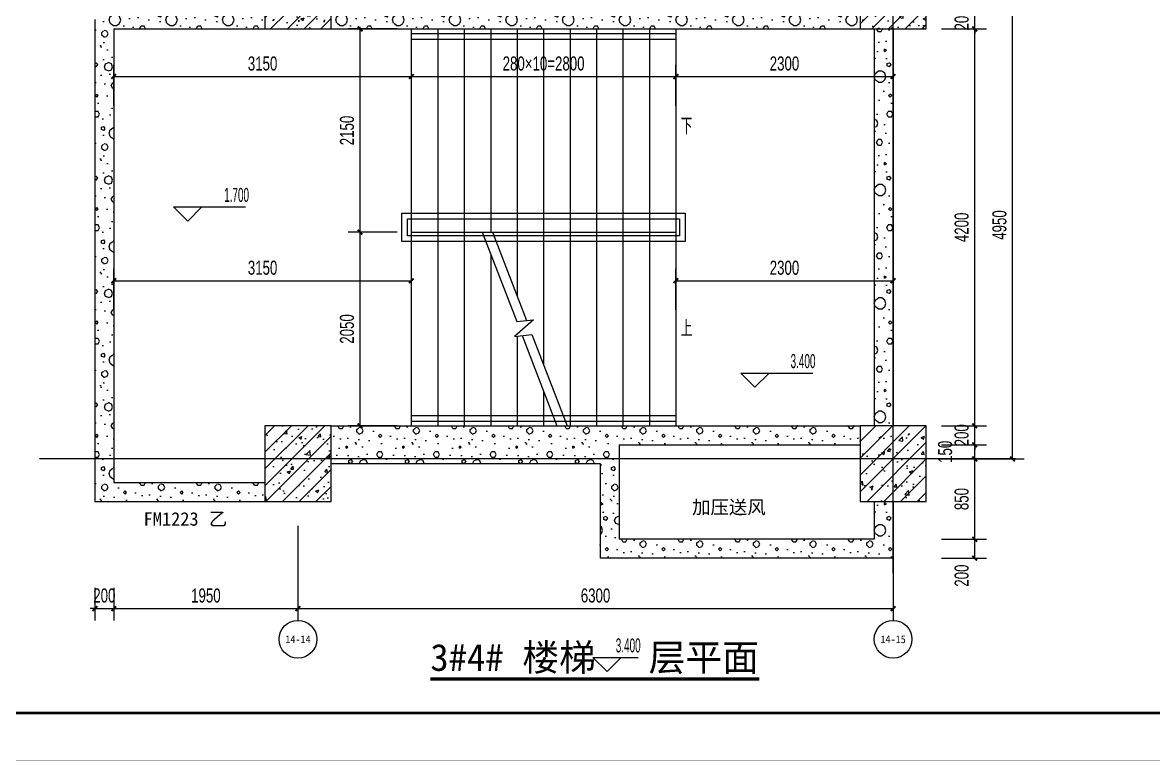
# Model space of a CAD drawing. Extents: x -26219 to 315419, y -160410 to -120810.
# Drawn here: x 66663 to 78633, y -156064 to -148258 of the extents above; entities that cross this region are included whole.
import ezdxf
from ezdxf.enums import TextEntityAlignment as Align
from ezdxf.xclip import XClip

# ---------------------------------------------------------------- set-up
doc = ezdxf.new("R2010")
doc.units = 0
doc.header["$LTSCALE"] = 1000
doc.header["$MEASUREMENT"] = 0
doc.header["$XCLIPFRAME"] = 0
doc.linetypes.add('104-14# 核心筒$2$DOTE', pattern=[2.42, 2, -0.2, 0.02, -0.2])
for name, color, linetype in [('01-标注_尺寸', 124, 'Continuous'), ('01-标注_标高', 200, 'Continuous'), ('01-标注_符号', 200, 'Continuous'), ('01-标注_轴线坐标', 132, 'Continuous'), ('02-TEXT_标注', 130, 'Continuous'), ('02-TEXT_轴号', 7, 'Continuous'), ('05-填充_天正', 26, 'Continuous'), ('104-13#14# B1核心筒$0$05-填充_天正', 26, 'Continuous'), ('104-13#14# B1核心筒$0$A-E_楼梯', 171, 'Continuous'), ('104-13#14# B1核心筒$0$A_STR-砼墙', 51, 'Continuous'), ('104-14# 核心筒$2$A_AXIS-轴线', 36, '104-14# 核心筒$2$DOTE'), ('A-E_栏杆', 232, 'Continuous'), ('A-E_电梯', 171, 'Continuous'), ('A_AXIS-轴线', 36, 'Continuous'), ('A_STR-砌块墙', 121, 'Continuous'), ('A_STR-砼柱', 51, 'Continuous'), ('DIM_SYMB', 3, 'Continuous'), ('DOOR_FIRE_TEXT', 7, 'Continuous'), ('建-标注-文本', 254, 'Continuous')]:
    doc.layers.add(name, color=color, linetype=linetype)
doc.layers.add('B1幕墙$0$04-不打印_辅助线', color=165, linetype='Continuous', plot=False)
doc.styles.add('_TCH_AXIS', font='STXIHEI_0.TTF', dxfattribs={"width": 0.75, "height": 750})
doc.styles.add('_TCH_DIM', font='ros.shx', dxfattribs={"width": 0.75, "bigfont": 'jd.shx'})
doc.styles.add('_TCH_DIM_T3', font='ros.shx', dxfattribs={"width": 0.705882, "bigfont": 'jd.shx'})
doc.styles.add('_TCH_WINDOW', font='STXIHEI_0.TTF')
doc.styles.get("Standard").update_dxf_attribs({"font": 'STXIHEI_0.TTF'})
doc.dimstyles.new('_TCH_ARCH&&50', dxfattribs={"dimtxt": 148.75, "dimasz": 50, "dimexe": 125, "dimexo": 150, "dimgap": 63.125, "dimtad": 1, "dimdec": 0, "dimzin": 0, "dimdsep": 46, "dimtxsty": '_TCH_DIM_T3', "dimblk": 'ARCHTICK', "dimcen": 0.09, "dimclrt": 7, "dimazin": 2, "dimtfac": 1, "dimtdec": 0, "dimtix": 1, "dimtmove": 2, "dimatfit": 3, "dimfxl": 0, "dimtolj": 1, "dimtzin": 0, "dimarcsym": 0})
pattern_1 = [(45, (0, 0), (-88.38835, 88.38835), []), (50, (0, 0), (358.6301, -31.37607), [37.5, -412.5]), (355, (0, 0), (-69.3757, 376.0961), [30, -330]), (100.4514, (29.9, -2.6), (289.2547, 344.7198), [31.8701, -350.57106]), (46.1842, (0, 100), (533.6205, -82.7595), [56.25, -618.75]), (96.6356, (44.47, 93.1), (467.3314, 487.059), [47.8051, -525.8565]), (351.1842, (0, 100), (467.331, 487.0593), [45, -495]), (21, (50, 75), (298.45353, -201.30945), [37.5, -412.5]), (326, (50, 75), (121.6577, 362.575), [30, -330]), (71.4514, (74.87, 58.22), (420.1113, 161.26525), [31.8701, -350.57106]), (37.5, (0, 0), (6.07993, 166.44693), [0, -326, 0, -335, 0, -331.25]), (7.5, (0, 0), (131.53477, 197.20586), [0, -191, 0, -318.5, 0, -126.25]), (327.5, (-111.5, 0), (266.91122, -11.27744), [0, -125, 0, -390, 0, -517.5]), (317.5, (-161.5, 0), (291.5931, 50.0525), [0, -162.5, 0, -259, 0, -367.5])]
pattern_2 = [(0, (177, -183), (300, 600), [0, -600]), (0, (-174, -264), (300, 600), [0, -600]), (0, (21, -270), (300, 600), [0, -600]), (0, (234, -93), (300, 600), [0, -600]), (0, (-15, -300), (300, 600), [0, -600]), (0, (294, 285), (300, 600), [0, -600]), (0, (111, 237), (300, 600), [0, -600]), (0, (207, 162), (300, 600), [0, -600]), (0, (-282, 150), (300, 600), [0, -600]), (0, (12, 123), (300, 600), [0, -600]), (0, (-102, -30), (300, 600), [0, -600]), (0, (-96, -255), (300, 600), [0, -600]), (0, (129, -279), (300, 600), [0, -600]), (0, (294, -15), (300, 600), [0, -600]), (0, (-267, -108), (300, 600), [0, -600]), (0, (-216, -6), (300, 600), [0, -600]), (0, (18, -48), (300, 600), [0, -600]), (0, (-66, -135), (300, 600), [0, -600]), (0, (-114, 63), (300, 600), [0, -600]), (0, (-39, 288), (300, 600), [0, -600]), (0, (-243, -234), (300, 600), [0, -600]), (0, (87, 165), (300, 600), [0, -600]), (0, (-192, 174), (300, 600), [0, -600]), (0, (-240, 252), (300, 600), [0, -600]), (130.601294, (257.143, 97.143), (-1499.9999834, 1800.000008), [26.3416, -11037.111]), (18.43495, (214.29, 108.57), (1499.999994, 599.999996), [27.1052, -3767.628]), (90, (214.3, 82.86), (300, 600), [25.7143, -1174.2857]), (161.56505, (240, 74.29), (-1500.00001, 599.999955), [27.1052, -3767.628]), (53.1301, (240, 74.29), (300, 600), [28.5714, -2971.4285]), (135, (262.86, -231.43), (-300.00004, 599.99996), [24.2437, -1672.8126]), (45, (228.57, -231.43), (300, 600), [24.2437, -1672.8126]), (135, (245.71, -248.57), (-300.00004, 599.99996), [24.2437, -1672.8126]), (45, (245.71, -248.57), (300, 600), [24.2437, -1672.8126]), (116.56505, (-25.7, 171.43), (-5e-05, 1200), [31.9438, -638.8765]), (180, (-40, 200), (-300, 600), [34.2857, -565.7142]), (63.43495, (-88.57, 171.43), (3e-06, 1200), [31.9438, -638.8765]), (116.56505, (-74.3, 142.86), (-5e-05, 1200), [31.9438, -638.8765]), (0, (-74.3, 142.86), (300, 600), [34.2857, -565.7142]), (63.43495, (-40, 142.86), (3e-06, 1200), [31.9438, -638.8765]), (107.102728, (200, -31.429), (-899.9999656, 3000.0000048), [38.8613, -16282.9025]), (143.972626, (188.57, 5.714), (-5699.999928, 4199.999995), [38.8613, -8122.02]), (180, (157.14, 28.6), (-300, 600), [37.1429, -562.857]), (36.027373, (88.57, 5.714), (5699.999958, 4199.999955), [38.8613, -8122.02]), (71.56505, (77.14, -28.57), (900.000005, 2999.999995), [36.1403, -3758.5928]), (107.102728, (88.571, -65.714), (-899.9999656, 3000.0000048), [38.8613, -16282.9025]), (143.972626, (120, -88.57), (-5699.999928, 4199.999995), [38.8613, -8122.02]), (0, (120, -88.6), (300, 600), [37.1429, -562.857]), (36.027373, (157.143, -88.57), (5699.999958, 4199.999955), [38.8613, -8122.02]), (71.56505, (188.57, -65.71), (900.000005, 2999.999995), [36.1403, -3758.5928]), (150.25512, (205.714, 248.57), (-900.000002, 599.999993), [23.035, -4814.3196]), (90, (185.7, 237.14), (300, 600), [22.8571, -1177.1427]), (29.74488, (185.714, 237.14), (900, 599.999997), [23.035, -4814.3196]), (116.56505, (65.7, -177.14), (-5e-05, 1200), [31.9438, -638.8765]), (168.690067, (51.43, -148.57), (-2700.000002, 599.999985), [29.1373, -6089.6855]), (41.185925, (0, -162.857), (7499.9999546, 6599.9999423), [30.3718, -12725.802]), (90, (0, -191.43), (300, 600), [28.5714, -1171.4285]), (138.814074, (22.857, -211.429), (-7499.9998667, 6600.000042), [30.3718, -12725.802]), (16.699244, (22.857, -211.429), (9899.9999255, 2999.9999686), [29.8295, -12498.5375]), (60.945396, (51.43, -202.857), (299.999999, 599.9999947), [29.416, -12325.3395]), (109.983106, (-185.714, 74.286), (-1500.0000056, 4199.999989), [33.442, -14012.1975]), (155.556045, (-197.143, 105.714), (-3900.000015, 1799.9999626), [34.523, -14465.1315]), (24.443955, (-260, 105.714), (3900.000002, 1799.9999913), [34.523, -14465.1315]), (70.016893, (-271.429, 74.286), (1500.0000045, 4199.9999896), [33.442, -14012.1975]), (109.983106, (-260, 42.857), (-1500.0000056, 4199.999989), [33.442, -14012.1975]), (160.016893, (-228.57, 31.43), (-1500.000001, 599.999973), [33.442, -6989.3775]), (19.983107, (-228.57, 31.43), (1499.999992, 599.999999), [33.442, -6989.3775]), (70.016893, (-197.143, 42.857), (1500.0000045, 4199.9999896), [33.442, -14012.1975]), (122.005383, (37.14, 20), (-300.00004, 599.99997), [26.9542, -5633.434]), (18.43495, (-2.86, 34.29), (1499.999994, 599.999996), [27.1052, -3767.628]), (90, (-2.86, 8.57), (300, 600), [25.7143, -1174.2857]), (161.56505, (22.86, 0), (-1500.00001, 599.999955), [27.1052, -3767.628]), (54.462322, (22.857, 0), (2099.999997, 2999.9999955), [24.578, -10298.2115]), (116.56505, (-137.14, -125.7), (-5e-05, 1200), [31.9438, -638.8765]), (180, (-151.4, -97.14), (-300, 600), [31.4286, -568.5714]), (59.036243, (-200, -125.714), (300.000001, 599.999997), [33.3197, -6963.822]), (120.963756, (-182.857, -154.286), (-300.000041, 599.999972), [33.3197, -6963.822]), (0, (-182.86, -154.3), (300, 600), [31.4286, -568.5714]), (63.43495, (-151.43, -154.3), (3e-06, 1200), [31.9438, -638.8765])]

# ---------------------------------------------------------------- blocks, each defined once
blk = doc.blocks.new('104-14# 核心筒')
at = {"layer": '104-14# 核心筒$2$A_AXIS-轴线'}
for p, q in [((-9370.1, 185900), (120259.9, 185900)), ((-9370.1, 96800), (120259.9, 96800))]:
    blk.add_line(p, q, dxfattribs=at)
blk = doc.blocks.new('B1幕墙')
at = {"layer": 'B1幕墙$0$04-不打印_辅助线'}
blk.add_lwpolyline([(-19723, 110825), (-17951, 111952), (-14731, 106890), (-10015, 109890), (-6726, 109890), (-6726, 107690), (-6591, 107690), (-6591, 96729), (-3286, 91533), (-3400, 91461), (-610, 87073), (-44110, 59404), (-49480, 60532), (-116340, 165647), (-95570, 173812), (-95424, 173440), (-115742, 165453), (-49233, 60889), (-44187, 59829), (-1077, 87250), (-3868, 91637), (-3501, 91871)], dxfattribs=at)
blk = doc.blocks.new('104-13#14# B1核心筒')
at = {"layer": '104-13#14# B1核心筒$0$05-填充_天正', "linetype": 'Continuous'}
h = blk.add_hatch(dxfattribs=at)
h.set_pattern_fill('钢筋混凝土', color=256, scale=150, style=0)
h.set_pattern_definition([(45, (0, 0), (-265.16504, 265.16504), []), (50, (0, 0), (1075.8903, -94.1282), [112.5, -1237.5]), (355, (0, 0), (-208.127, 1128.288), [90, -990]), (100.4514, (89.7, -7.8), (867.764, 1034.1593), [95.6103, -1051.713]), (46.1842, (0, 300), (1600.8616, -248.2785), [168.75, -1856.25]), (96.6356, (133.4, 279.3), (1401.994, 1461.177), [143.415, -1577.57]), (351.1842, (0, 300), (1401.993, 1461.178), [135, -1485]), (21, (150, 225), (895.3606, -603.9283), [112.5, -1237.5]), (326, (150, 225), (364.973, 1087.725), [90, -990]), (71.4514, (224.6, 174.7), (1260.334, 483.7957), [95.6103, -1051.713]), (37.5, (0, 0), (18.2398, 499.3408), [0, -978, 0, -1005, 0, -993.75]), (7.5, (0, 0), (394.6043, 591.6176), [0, -573, 0, -955.5, 0, -378.75]), (327.5, (-334.5, 0), (800.73365, -33.8323), [0, -375, 0, -1170, 0, -1552.5]), (317.5, (-484.5, 0), (874.7793, 150.1575), [0, -487.5, 0, -777, 0, -1102.5])])
h.paths.add_polyline_path([(215000, 2888.4), (215400, 2725.5), (215400, 12400), (215000, 12400)])
at = {"layer": '104-13#14# B1核心筒$0$A_STR-砼墙', "linetype": 'Continuous'}
for p, q in [((215000, 2888.4), (215000, 12400)), ((215400, 2725.5), (215400, 12400))]:
    blk.add_line(p, q, dxfattribs=at)
at = {"layer": '104-13#14# B1核心筒$0$A-E_楼梯', "rotation": 57.54087654752239}
blk.add_blockref('B1幕墙', (289197.1, 8062.4), dxfattribs=at)
blk = doc.blocks.new('图框-A1+3-4')
for points, const_width in [([(0, 0), (1471, 0), (1471, 594), (0, 594)], 0.05), ([(1396, 584), (25, 584), (25, 10), (1396, 10)], 0.5)]:
    blk.add_lwpolyline(points, close=True, dxfattribs=dict(const_width=const_width))
blk = doc.blocks.new('_ArchTick')
at = {"color": 0, "linetype": 'ByBlock', "const_width": 0.4}
blk.add_lwpolyline([(-0.5, -0.5), (0.5, 0.5)], dxfattribs=at)
blk = doc.blocks.new('*D546')
at = {"layer": '01-标注_尺寸', "color": 0, "lineweight": -2, "transparency": 16777216}
for p, q in [((67428, -154237), (67428, -154583)), ((67628, -154237), (67628, -154583)), ((67428, -154458), (67378, -154458)), ((67428, -154458), (67628, -154458)), ((67628, -154458), (67678, -154458))]:
    blk.add_line(p, q, dxfattribs=at)
at = {"layer": 'Defpoints', "color": 0, "transparency": 16777216}
for p in [(67428, -154087), (67628, -154087), (67628, -154458)]:
    blk.add_point(p, dxfattribs=at)
at = {"layer": '01-标注_尺寸', "color": 0, "lineweight": -2, "transparency": 16777216, "xscale": 50, "yscale": 50, "zscale": 50}
blk.add_blockref('_ArchTick', (67428, -154458), dxfattribs=at)
at = {"layer": '01-标注_尺寸', "color": 0, "lineweight": -2, "transparency": 16777216, "xscale": 50, "yscale": 50, "zscale": 50, "rotation": 180}
blk.add_blockref('_ArchTick', (67628, -154458), dxfattribs=at)
at = {"layer": '01-标注_尺寸', "color": 7, "transparency": 16777216, "insert": (67528, -154320), "char_height": 148.8, "attachment_point": 5, "style": '_TCH_DIM_T3'}
blk.add_mtext('\\A1;200', dxfattribs=at)
blk = doc.blocks.new('*D547')
at = {"layer": '01-标注_尺寸', "color": 0, "lineweight": -2, "transparency": 16777216}
for p, q in [((67628, -154237), (67628, -154583)), ((69578, -154237), (69578, -154583)), ((67628, -154458), (69578, -154458))]:
    blk.add_line(p, q, dxfattribs=at)
at = {"layer": 'Defpoints', "color": 0, "transparency": 16777216}
for p in [(67628, -154087), (69578, -154087), (69578, -154458)]:
    blk.add_point(p, dxfattribs=at)
at = {"layer": '01-标注_尺寸', "color": 0, "lineweight": -2, "transparency": 16777216, "xscale": 50, "yscale": 50, "zscale": 50, "rotation": 180}
blk.add_blockref('_ArchTick', (67628, -154458), dxfattribs=at)
at = {"layer": '01-标注_尺寸', "color": 0, "lineweight": -2, "transparency": 16777216, "xscale": 50, "yscale": 50, "zscale": 50}
blk.add_blockref('_ArchTick', (69578, -154458), dxfattribs=at)
at = {"layer": '01-标注_尺寸', "color": 7, "transparency": 16777216, "insert": (68603, -154320), "char_height": 148.8, "attachment_point": 5, "style": '_TCH_DIM_T3'}
blk.add_mtext('\\A1;1950', dxfattribs=at)
blk = doc.blocks.new('*D548')
at = {"layer": '01-标注_尺寸', "color": 0, "lineweight": -2, "transparency": 16777216}
for p, q in [((69578, -154237), (69578, -154583)), ((75878, -154237), (75878, -154583)), ((69578, -154458), (75878, -154458))]:
    blk.add_line(p, q, dxfattribs=at)
at = {"layer": 'Defpoints', "color": 0, "transparency": 16777216}
for p in [(69578, -154087), (75878, -154087), (75878, -154458)]:
    blk.add_point(p, dxfattribs=at)
at = {"layer": '01-标注_尺寸', "color": 0, "lineweight": -2, "transparency": 16777216, "xscale": 50, "yscale": 50, "zscale": 50, "rotation": 180}
blk.add_blockref('_ArchTick', (69578, -154458), dxfattribs=at)
at = {"layer": '01-标注_尺寸', "color": 0, "lineweight": -2, "transparency": 16777216, "xscale": 50, "yscale": 50, "zscale": 50}
blk.add_blockref('_ArchTick', (75878, -154458), dxfattribs=at)
at = {"layer": '01-标注_尺寸', "color": 7, "transparency": 16777216, "insert": (72728, -154320), "char_height": 148.8, "attachment_point": 5, "style": '_TCH_DIM_T3'}
blk.add_mtext('\\A1;6300', dxfattribs=at)
blk = doc.blocks.new('*D553')
at = {"layer": '01-标注_尺寸', "color": 0, "lineweight": -2, "transparency": 16777216}
for p, q in [((76792, -147924), (77267, -147924)), ((77142, -152874), (77142, -147924)), ((76792, -152874), (77267, -152874))]:
    blk.add_line(p, q, dxfattribs=at)
at = {"layer": 'Defpoints', "color": 0, "transparency": 16777216}
for p in [(76642, -147924), (77142, -147924), (76642, -152874)]:
    blk.add_point(p, dxfattribs=at)
at = {"layer": '01-标注_尺寸', "color": 0, "lineweight": -2, "transparency": 16777216, "xscale": 50, "yscale": 50, "zscale": 50}
for p, rotation in [((77142, -147924), 90), ((77142, -152874), 270)]:
    blk.add_blockref('_ArchTick', p, dxfattribs=dict(at, rotation=rotation))
at = {"layer": '01-标注_尺寸', "color": 7, "transparency": 16777216, "insert": (77004, -150399), "char_height": 148.8, "attachment_point": 5, "rotation": 90, "style": '_TCH_DIM_T3'}
blk.add_mtext('\\A1;4950', dxfattribs=at)
blk = doc.blocks.new('*D1259')
at = {"layer": '01-标注_尺寸', "color": 0, "lineweight": -2, "transparency": 16777216}
for p, q in [((73578, -151298), (73578, -150864)), ((75878, -151298), (75878, -150864)), ((73578, -150989), (75878, -150989))]:
    blk.add_line(p, q, dxfattribs=at)
at = {"layer": 'Defpoints', "color": 0, "transparency": 16777216}
for p in [(75878, -150989), (73578, -151448), (75878, -151448)]:
    blk.add_point(p, dxfattribs=at)
at = {"layer": '01-标注_尺寸', "color": 0, "lineweight": -2, "transparency": 16777216, "xscale": 50, "yscale": 50, "zscale": 50, "rotation": 180}
blk.add_blockref('_ArchTick', (73578, -150989), dxfattribs=at)
at = {"layer": '01-标注_尺寸', "color": 0, "lineweight": -2, "transparency": 16777216, "xscale": 50, "yscale": 50, "zscale": 50}
blk.add_blockref('_ArchTick', (75878, -150989), dxfattribs=at)
at = {"layer": '01-标注_尺寸', "color": 7, "transparency": 16777216, "insert": (74728, -150852), "char_height": 148.8, "attachment_point": 5, "style": '_TCH_DIM_T3'}
blk.add_mtext('\\A1;2300', dxfattribs=at)
blk = doc.blocks.new('*D1260')
at = {"layer": '01-标注_尺寸', "color": 0, "lineweight": -2, "transparency": 16777216}
for p, q in [((73578, -149137), (73578, -148703)), ((75878, -149137), (75878, -148703)), ((73578, -148828), (75878, -148828))]:
    blk.add_line(p, q, dxfattribs=at)
at = {"layer": 'Defpoints', "color": 0, "transparency": 16777216}
for p in [(75878, -148828), (73578, -149287), (75878, -149287)]:
    blk.add_point(p, dxfattribs=at)
at = {"layer": '01-标注_尺寸', "color": 0, "lineweight": -2, "transparency": 16777216, "xscale": 50, "yscale": 50, "zscale": 50, "rotation": 180}
blk.add_blockref('_ArchTick', (73578, -148828), dxfattribs=at)
at = {"layer": '01-标注_尺寸', "color": 0, "lineweight": -2, "transparency": 16777216, "xscale": 50, "yscale": 50, "zscale": 50}
blk.add_blockref('_ArchTick', (75878, -148828), dxfattribs=at)
at = {"layer": '01-标注_尺寸', "color": 7, "transparency": 16777216, "insert": (74728, -148691), "char_height": 148.8, "attachment_point": 5, "style": '_TCH_DIM_T3'}
blk.add_mtext('\\A1;2300', dxfattribs=at)
blk = doc.blocks.new('*D1261')
at = {"layer": '01-标注_尺寸', "color": 0, "lineweight": -2, "transparency": 16777216}
for p, q in [((70778, -149137), (70778, -148703)), ((73578, -149137), (73578, -148703)), ((70778, -148828), (73578, -148828))]:
    blk.add_line(p, q, dxfattribs=at)
at = {"layer": 'Defpoints', "color": 0, "transparency": 16777216}
for p in [(73578, -148828), (70778, -149287), (73578, -149287)]:
    blk.add_point(p, dxfattribs=at)
at = {"layer": '01-标注_尺寸', "color": 0, "lineweight": -2, "transparency": 16777216, "xscale": 50, "yscale": 50, "zscale": 50, "rotation": 180}
blk.add_blockref('_ArchTick', (70778, -148828), dxfattribs=at)
at = {"layer": '01-标注_尺寸', "color": 0, "lineweight": -2, "transparency": 16777216, "xscale": 50, "yscale": 50, "zscale": 50}
blk.add_blockref('_ArchTick', (73578, -148828), dxfattribs=at)
at = {"layer": '01-标注_尺寸', "color": 7, "transparency": 16777216, "insert": (72178, -148691), "char_height": 148.75, "attachment_point": 5, "style": '_TCH_DIM_T3'}
blk.add_mtext('\\A1;280×10=2800', dxfattribs=at)
blk = doc.blocks.new('*D1262')
at = {"layer": '01-标注_尺寸', "color": 0, "lineweight": -2, "transparency": 16777216}
for p, q in [((67628, -149137), (67628, -148703)), ((70778, -149137), (70778, -148703)), ((67628, -148828), (70778, -148828))]:
    blk.add_line(p, q, dxfattribs=at)
at = {"layer": 'Defpoints', "color": 0, "transparency": 16777216}
for p in [(70778, -148828), (67628, -149287), (70778, -149287)]:
    blk.add_point(p, dxfattribs=at)
at = {"layer": '01-标注_尺寸', "color": 0, "lineweight": -2, "transparency": 16777216, "xscale": 50, "yscale": 50, "zscale": 50, "rotation": 180}
blk.add_blockref('_ArchTick', (67628, -148828), dxfattribs=at)
at = {"layer": '01-标注_尺寸', "color": 0, "lineweight": -2, "transparency": 16777216, "xscale": 50, "yscale": 50, "zscale": 50}
blk.add_blockref('_ArchTick', (70778, -148828), dxfattribs=at)
at = {"layer": '01-标注_尺寸', "color": 7, "transparency": 16777216, "insert": (69203, -148691), "char_height": 148.8, "attachment_point": 5, "style": '_TCH_DIM_T3'}
blk.add_mtext('\\A1;3150', dxfattribs=at)
blk = doc.blocks.new('*D1263')
at = {"layer": '01-标注_尺寸', "color": 0, "lineweight": -2, "transparency": 16777216}
for p, q in [((67628, -151298), (67628, -150864)), ((70778, -151298), (70778, -150864)), ((67628, -150989), (70778, -150989))]:
    blk.add_line(p, q, dxfattribs=at)
at = {"layer": 'Defpoints', "color": 0, "transparency": 16777216}
for p in [(70778, -150989), (67628, -151448), (70778, -151448)]:
    blk.add_point(p, dxfattribs=at)
at = {"layer": '01-标注_尺寸', "color": 0, "lineweight": -2, "transparency": 16777216, "xscale": 50, "yscale": 50, "zscale": 50, "rotation": 180}
blk.add_blockref('_ArchTick', (67628, -150989), dxfattribs=at)
at = {"layer": '01-标注_尺寸', "color": 0, "lineweight": -2, "transparency": 16777216, "xscale": 50, "yscale": 50, "zscale": 50}
blk.add_blockref('_ArchTick', (70778, -150989), dxfattribs=at)
at = {"layer": '01-标注_尺寸', "color": 7, "transparency": 16777216, "insert": (69203, -150852), "char_height": 148.8, "attachment_point": 5, "style": '_TCH_DIM_T3'}
blk.add_mtext('\\A1;3150', dxfattribs=at)
blk = doc.blocks.new('*D1264')
at = {"layer": '01-标注_尺寸', "color": 0, "lineweight": -2, "transparency": 16777216}
for p, q in [((70628, -150474), (70110, -150474)), ((70235, -152524), (70235, -150474)), ((70628, -152524), (70110, -152524))]:
    blk.add_line(p, q, dxfattribs=at)
at = {"layer": 'Defpoints', "color": 0, "transparency": 16777216}
for p in [(70235, -150474), (70778, -150474), (70778, -152524)]:
    blk.add_point(p, dxfattribs=at)
at = {"layer": '01-标注_尺寸', "color": 0, "lineweight": -2, "transparency": 16777216, "xscale": 50, "yscale": 50, "zscale": 50}
for p, rotation in [((70235, -150474), 90), ((70235, -152524), 270)]:
    blk.add_blockref('_ArchTick', p, dxfattribs=dict(at, rotation=rotation))
at = {"layer": '01-标注_尺寸', "color": 7, "transparency": 16777216, "insert": (70097, -151499), "char_height": 148.8, "attachment_point": 5, "rotation": 90, "style": '_TCH_DIM_T3'}
blk.add_mtext('\\A1;2050', dxfattribs=at)
blk = doc.blocks.new('*D1265')
at = {"layer": '01-标注_尺寸', "color": 0, "lineweight": -2, "transparency": 16777216}
for p, q in [((70628, -148324), (70110, -148324)), ((70235, -150474), (70235, -148324)), ((70628, -150474), (70110, -150474))]:
    blk.add_line(p, q, dxfattribs=at)
at = {"layer": 'Defpoints', "color": 0, "transparency": 16777216}
for p in [(70235, -148324), (70778, -148324), (70778, -150474)]:
    blk.add_point(p, dxfattribs=at)
at = {"layer": '01-标注_尺寸', "color": 0, "lineweight": -2, "transparency": 16777216, "xscale": 50, "yscale": 50, "zscale": 50}
for p, rotation in [((70235, -148324), 90), ((70235, -150474), 270)]:
    blk.add_blockref('_ArchTick', p, dxfattribs=dict(at, rotation=rotation))
at = {"layer": '01-标注_尺寸', "color": 7, "transparency": 16777216, "insert": (70097, -149399), "char_height": 148.8, "attachment_point": 5, "rotation": 90, "style": '_TCH_DIM_T3'}
blk.add_mtext('\\A1;2150', dxfattribs=at)
blk = doc.blocks.new('*D1273')
at = {"layer": '01-标注_尺寸', "color": 0, "lineweight": -2, "transparency": 16777216}
for p, q in [((76392, -153724), (76867, -153724)), ((76742, -153924), (76742, -153724)), ((76392, -153924), (76867, -153924))]:
    blk.add_line(p, q, dxfattribs=at)
at = {"layer": 'Defpoints', "color": 0, "transparency": 16777216}
for p in [(76242, -153724), (76742, -153724), (76242, -153924)]:
    blk.add_point(p, dxfattribs=at)
at = {"layer": '01-标注_尺寸', "color": 0, "lineweight": -2, "transparency": 16777216, "xscale": 50, "yscale": 50, "zscale": 50}
for p, rotation in [((76742, -153724), 90), ((76742, -153924), 270)]:
    blk.add_blockref('_ArchTick', p, dxfattribs=dict(at, rotation=rotation))
at = {"layer": '01-标注_尺寸', "color": 7, "transparency": 16777216, "insert": (76604, -154109), "char_height": 148.8, "attachment_point": 5, "rotation": 90, "style": '_TCH_DIM_T3'}
blk.add_mtext('\\A1;200', dxfattribs=at)
blk = doc.blocks.new('*D1274')
at = {"layer": '01-标注_尺寸', "color": 0, "lineweight": -2, "transparency": 16777216}
for p, q in [((76392, -152874), (76867, -152874)), ((76742, -153724), (76742, -152874)), ((76392, -153724), (76867, -153724))]:
    blk.add_line(p, q, dxfattribs=at)
at = {"layer": 'Defpoints', "color": 0, "transparency": 16777216}
for p in [(76242, -152874), (76742, -152874), (76242, -153724)]:
    blk.add_point(p, dxfattribs=at)
at = {"layer": '01-标注_尺寸', "color": 0, "lineweight": -2, "transparency": 16777216, "xscale": 50, "yscale": 50, "zscale": 50}
for p, rotation in [((76742, -152874), 90), ((76742, -153724), 270)]:
    blk.add_blockref('_ArchTick', p, dxfattribs=dict(at, rotation=rotation))
at = {"layer": '01-标注_尺寸', "color": 7, "transparency": 16777216, "insert": (76604, -153299), "char_height": 148.8, "attachment_point": 5, "rotation": 90, "style": '_TCH_DIM_T3'}
blk.add_mtext('\\A1;850', dxfattribs=at)
blk = doc.blocks.new('*D1275')
at = {"layer": '01-标注_尺寸', "color": 0, "lineweight": -2, "transparency": 16777216}
for p, q in [((76392, -152724), (76867, -152724)), ((76742, -152874), (76742, -152724)), ((76392, -152874), (76867, -152874))]:
    blk.add_line(p, q, dxfattribs=at)
at = {"layer": 'Defpoints', "color": 0, "transparency": 16777216}
for p in [(76242, -152724), (76742, -152724), (76242, -152874)]:
    blk.add_point(p, dxfattribs=at)
at = {"layer": '01-标注_尺寸', "color": 0, "lineweight": -2, "transparency": 16777216, "xscale": 50, "yscale": 50, "zscale": 50}
for p, rotation in [((76742, -152724), 90), ((76742, -152874), 270)]:
    blk.add_blockref('_ArchTick', p, dxfattribs=dict(at, rotation=rotation))
at = {"layer": '01-标注_尺寸', "color": 7, "transparency": 16777216, "insert": (76429, -152799), "char_height": 148.8, "attachment_point": 5, "rotation": 90, "style": '_TCH_DIM_T3'}
blk.add_mtext('\\A1;150', dxfattribs=at)
blk = doc.blocks.new('*D1276')
at = {"layer": '01-标注_尺寸', "color": 0, "lineweight": -2, "transparency": 16777216}
for p, q in [((76742, -152524), (76742, -152474)), ((76392, -152524), (76867, -152524)), ((76742, -152724), (76742, -152524)), ((76392, -152724), (76867, -152724)), ((76742, -152724), (76742, -152774))]:
    blk.add_line(p, q, dxfattribs=at)
at = {"layer": 'Defpoints', "color": 0, "transparency": 16777216}
for p in [(76242, -152524), (76742, -152524), (76242, -152724)]:
    blk.add_point(p, dxfattribs=at)
at = {"layer": '01-标注_尺寸', "color": 0, "lineweight": -2, "transparency": 16777216, "xscale": 50, "yscale": 50, "zscale": 50}
for p, rotation in [((76742, -152524), 270), ((76742, -152724), 90)]:
    blk.add_blockref('_ArchTick', p, dxfattribs=dict(at, rotation=rotation))
at = {"layer": '01-标注_尺寸', "color": 7, "transparency": 16777216, "insert": (76604, -152624), "char_height": 148.8, "attachment_point": 5, "rotation": 90, "style": '_TCH_DIM_T3'}
blk.add_mtext('\\A1;200', dxfattribs=at)
blk = doc.blocks.new('*D1277')
at = {"layer": '01-标注_尺寸', "color": 0, "lineweight": -2, "transparency": 16777216}
for p, q in [((76392, -148324), (76867, -148324)), ((76742, -152524), (76742, -148324)), ((76392, -152524), (76867, -152524))]:
    blk.add_line(p, q, dxfattribs=at)
at = {"layer": 'Defpoints', "color": 0, "transparency": 16777216}
for p in [(76242, -148324), (76742, -148324), (76242, -152524)]:
    blk.add_point(p, dxfattribs=at)
at = {"layer": '01-标注_尺寸', "color": 0, "lineweight": -2, "transparency": 16777216, "xscale": 50, "yscale": 50, "zscale": 50}
for p, rotation in [((76742, -148324), 90), ((76742, -152524), 270)]:
    blk.add_blockref('_ArchTick', p, dxfattribs=dict(at, rotation=rotation))
at = {"layer": '01-标注_尺寸', "color": 7, "transparency": 16777216, "insert": (76604, -150424), "char_height": 148.8, "attachment_point": 5, "rotation": 90, "style": '_TCH_DIM_T3'}
blk.add_mtext('\\A1;4200', dxfattribs=at)
blk = doc.blocks.new('*D1278')
at = {"layer": '01-标注_尺寸', "color": 0, "lineweight": -2, "transparency": 16777216}
for p, q in [((76742, -148124), (76742, -148074)), ((76392, -148124), (76867, -148124)), ((76742, -148324), (76742, -148124)), ((76392, -148324), (76867, -148324)), ((76742, -148324), (76742, -148374))]:
    blk.add_line(p, q, dxfattribs=at)
at = {"layer": 'Defpoints', "color": 0, "transparency": 16777216}
for p in [(76242, -148124), (76742, -148124), (76242, -148324)]:
    blk.add_point(p, dxfattribs=at)
at = {"layer": '01-标注_尺寸', "color": 0, "lineweight": -2, "transparency": 16777216, "xscale": 50, "yscale": 50, "zscale": 50}
for p, rotation in [((76742, -148124), 270), ((76742, -148324), 90)]:
    blk.add_blockref('_ArchTick', p, dxfattribs=dict(at, rotation=rotation))
at = {"layer": '01-标注_尺寸', "color": 7, "transparency": 16777216, "insert": (76604, -148224), "char_height": 148.8, "attachment_point": 5, "rotation": 90, "style": '_TCH_DIM_T3'}
blk.add_mtext('\\A1;200', dxfattribs=at)

msp = doc.modelspace()

# ---------------------------------------------------------------- hatches: boundary and pattern name
at = {"layer": '05-填充_天正'}
h = msp.add_hatch(dxfattribs=at)
h.set_pattern_fill('钢筋混凝土', color=256, scale=50, style=0)
h.set_pattern_definition(pattern_1)
h.paths.add_polyline_path([(69227.7, -148323.7), (69927.7, -148323.7), (69927.7, -147523.7), (69227.7, -147523.7)])
h = msp.add_hatch(dxfattribs=at)
h.set_pattern_fill('钢筋混凝土', color=256, scale=50, style=0)
h.set_pattern_definition(pattern_1)
h.paths.add_polyline_path([(75527.7, -148323.7), (76227.7, -148323.7), (76227.7, -147523.7), (75527.7, -147523.7)])
h = msp.add_hatch(dxfattribs=at)
h.set_pattern_fill('加气混凝土', color=256, scale=50, style=0)
h.set_pattern_definition(pattern_2)
h.paths.add_polyline_path([(69227.7, -148323.7), (69227.7, -148123.7), (67627.7, -148123.7), (67561, -148223.7), (67627.7, -148323.7)])
h = msp.add_hatch(dxfattribs=at)
h.set_pattern_fill('加气混凝土', color=256, scale=50, style=0)
h.set_pattern_definition(pattern_2)
h.paths.add_polyline_path([(75527.7, -148323.7), (75527.7, -148123.7), (69927.7, -148123.7), (69927.7, -148323.7)])
h = msp.add_hatch(dxfattribs=at)
h.set_pattern_fill('加气混凝土', color=256, scale=50, style=0)
h.set_pattern_definition(pattern_2)
h.paths.add_polyline_path([(67561, -148223.7), (67427.7, -148223.7), (67427.7, -153323.7), (67627.7, -153123.7), (67627.7, -148323.7)])
h = msp.add_hatch(dxfattribs=at)
h.set_pattern_fill('加气混凝土', color=256, scale=50, style=0)
h.set_pattern_definition(pattern_2)
h.paths.add_polyline_path([(75677.7, -152523.7), (75877.7, -152523.7), (75877.7, -148323.7), (75677.7, -148323.7)])
h = msp.add_hatch(dxfattribs=at)
h.set_pattern_fill('钢筋混凝土', color=256, scale=50, style=0)
h.set_pattern_definition(pattern_1)
h.paths.add_polyline_path([(69227.7, -153323.7), (69927.7, -153323.7), (69927.7, -152523.7), (69227.7, -152523.7)])
h = msp.add_hatch(dxfattribs=at)
h.set_pattern_fill('加气混凝土', color=256, scale=50, style=0)
h.set_pattern_definition(pattern_2)
h.paths.add_polyline_path([(69927.7, -152523.7), (69927.7, -152923.7), (72777.7, -152923.7), (72877.7, -152723.7), (72877.7, -152523.7)])
h = msp.add_hatch(dxfattribs=at)
h.set_pattern_fill('加气混凝土', color=256, scale=50, style=0)
h.set_pattern_definition(pattern_2)
h.paths.add_polyline_path([(75527.7, -152723.7), (75527.7, -152523.7), (72877.7, -152523.7), (72877.7, -152723.7)])
h = msp.add_hatch(dxfattribs=at)
h.set_pattern_fill('钢筋混凝土', color=256, scale=50, style=0)
h.set_pattern_definition(pattern_1)
h.paths.add_polyline_path([(75527.7, -153323.7), (76227.7, -153323.7), (76227.7, -152523.7), (75527.7, -152523.7)])
h = msp.add_hatch(dxfattribs=at)
h.set_pattern_fill('加气混凝土', color=256, scale=50, style=0)
h.set_pattern_definition(pattern_2)
h.paths.add_polyline_path([(72877.7, -152723.7), (72777.7, -152923.7), (72777.7, -153923.7), (72977.7, -153723.7), (72977.7, -152723.7)])
h = msp.add_hatch(dxfattribs=at)
h.set_pattern_fill('加气混凝土', color=256, scale=50, style=0)
h.set_pattern_definition(pattern_2)
h.paths.add_polyline_path([(69227.7, -153323.7), (69227.7, -153123.7), (67627.7, -153123.7), (67427.7, -153323.7)])
h = msp.add_hatch(dxfattribs=at)
h.set_pattern_fill('加气混凝土', color=256, scale=50, style=0)
h.set_pattern_definition(pattern_2)
h.paths.add_polyline_path([(75877.7, -153323.7), (75677.7, -153323.7), (75677.7, -153723.7), (75877.7, -153923.7)])
h = msp.add_hatch(dxfattribs=at)
h.set_pattern_fill('加气混凝土', color=256, scale=50, style=0)
h.set_pattern_definition(pattern_2)
h.paths.add_polyline_path([(75877.7, -153923.7), (75677.7, -153723.7), (72977.7, -153723.7), (72777.7, -153923.7)])

# ---------------------------------------------------------------- linework, layer by layer
at = {"layer": '01-标注_标高'}
for p, q in [((68410.5, -150357.2), (68260.5, -150207.2)), ((68260.5, -150207.2), (69023.8, -150207.2)), ((68410.5, -150357.2), (68560.5, -150207.2)), ((74414.9, -152116), (74264.9, -151966)), ((74264.9, -151966), (75028.2, -151966)), ((74414.9, -152116), (74564.9, -151966)), ((72850, -155124.1), (72700, -154974.1)), ((72700, -154974.1), (73177.5, -154974.1)), ((72850, -155124.1), (73000, -154974.1))]:
    msp.add_line(p, q, dxfattribs=at)
at = {"layer": '01-标注_符号'}
for points in [[(73577.7, -149353.7, 0, 0, 0), (69377.7, -149353.7, 0, 0, 0), (69377.7, -151493.7, 0, 0, 0), (71187.7, -151493.7, 40, 0, 0), (71337.7, -151493.7, 0, 0, 0)], [(73577.7, -151493.7, 0, 0, 0), (72607.7, -151493.7, 40, 0, 0), (72457.7, -151493.7, 0, 0, 0)]]:
    msp.add_lwpolyline(points, format="xyseb", dxfattribs=at)
at = {"layer": '01-标注_轴线坐标'}
for p, q in [((69577.7, -153582.6), (69577.7, -154582.6)), ((75877.7, -153582.6), (75877.7, -154582.6))]:
    msp.add_line(p, q, dxfattribs=at)
for centre in [(69577.7, -154782.6), (75877.7, -154782.6)]:
    msp.add_circle(centre, 200, dxfattribs=at)
at = {"layer": 'A-E_栏杆'}
for p, q in [((70777.7, -148373.7), (73577.7, -148373.7)), ((70777.7, -148373.7), (70777.7, -148433.7)), ((70777.7, -148433.7), (73577.7, -148433.7)), ((73577.7, -148373.7), (73577.7, -148433.7)), ((70677.7, -150573.7), (70677.7, -150273.7)), ((70677.7, -150273.7), (73677.7, -150273.7)), ((70737.7, -150513.7), (70737.7, -150333.7)), ((70737.7, -150333.7), (73617.7, -150333.7)), ((73617.7, -150333.7), (73617.7, -150513.7)), ((73677.7, -150273.7), (73677.7, -150573.7)), ((73677.7, -150573.7), (70677.7, -150573.7)), ((73617.7, -150513.7), (70737.7, -150513.7)), ((70777.7, -152413.7), (73577.7, -152413.7)), ((70777.7, -152413.7), (70777.7, -152473.7)), ((70777.7, -152473.7), (73577.7, -152473.7)), ((73577.7, -152413.7), (73577.7, -152473.7))]:
    msp.add_line(p, q, dxfattribs=at)
at = {"layer": 'A-E_电梯'}
for p, q in [((70777.7, -148323.7), (73577.7, -148323.7)), ((70777.7, -148323.7), (70777.7, -150473.7)), ((71057.7, -148323.7), (71057.7, -150473.7)), ((71337.7, -148323.7), (71337.7, -150473.7)), ((71617.7, -148323.7), (71617.7, -150473.7)), ((71897.7, -148323.7), (71897.7, -150473.7)), ((72177.7, -148323.7), (72177.7, -150473.7)), ((72457.7, -148323.7), (72457.7, -150473.7)), ((72737.7, -148323.7), (72737.7, -150473.7)), ((73017.7, -148323.7), (73017.7, -150473.7)), ((73297.7, -148323.7), (73297.7, -150473.7)), ((73577.7, -148323.7), (73577.7, -150473.7)), ((70777.7, -150473.7), (73577.7, -150473.7)), ((70777.7, -150473.7), (71529.1, -150473.7)), ((70777.7, -150473.7), (70777.7, -152523.7)), ((71057.7, -150473.7), (71057.7, -152523.7)), ((71337.7, -150473.7), (71337.7, -152523.7)), ((71529.1, -150473.7), (71893.9, -151420.3)), ((71636.3, -150473.7), (73577.7, -150473.7)), ((71636.3, -150473.7), (71996.8, -151409.4)), ((71897.7, -150473.7), (71897.7, -151152)), ((72177.7, -150473.7), (72177.7, -151878.6)), ((72457.7, -150473.7), (72457.7, -152523.7)), ((72737.7, -150473.7), (72737.7, -152523.7)), ((73017.7, -150473.7), (73017.7, -152523.7)), ((73297.7, -150473.7), (73297.7, -152523.7)), ((73577.7, -150473.7), (73577.7, -152523.7)), ((71617.7, -150703.5), (71617.7, -152523.7)), ((72071.3, -151401.4), (71868.6, -151578.2)), ((71893.9, -151420.3), (72071.3, -151401.4)), ((71868.6, -151578.2), (72054.3, -151558.4)), ((71897.7, -151575.1), (71897.7, -152523.7)), ((71951.3, -151569.4), (72319.1, -152523.7)), ((72054.3, -151558.4), (72426.2, -152523.7)), ((72177.7, -152156.7), (72177.7, -152523.7)), ((70777.7, -152523.7), (72319.1, -152523.7)), ((72426.2, -152523.7), (73577.7, -152523.7))]:
    msp.add_line(p, q, dxfattribs=at)
at = {"layer": 'A_AXIS-轴线'}
for p, q in [((75877.7, -154082.6), (75877.7, -141723.7)), ((77177.9, -152873.7), (66842.3, -152873.7))]:
    msp.add_line(p, q, dxfattribs=at)
at = {"layer": 'A_STR-砌块墙'}
for p, q in [((67427.7, -148223.7), (67427.7, -153323.7)), ((67627.7, -148323.7), (69227.7, -148323.7)), ((67627.7, -148323.7), (67627.7, -153123.7)), ((69927.7, -148323.7), (75527.7, -148323.7)), ((75677.7, -148323.7), (75677.7, -152523.7)), ((75877.7, -148323.7), (75877.7, -152523.7)), ((69927.7, -152523.7), (72877.7, -152523.7)), ((72877.7, -152523.7), (75527.7, -152523.7)), ((69327.7, -152623.7), (69327.7, -152623.7)), ((72977.7, -152723.7), (72977.7, -153723.7)), ((72977.7, -152723.7), (75527.7, -152723.7)), ((69327.7, -152923.7), (69327.7, -152923.7)), ((69927.7, -152923.7), (72777.7, -152923.7)), ((72777.7, -152923.7), (72777.7, -153923.7)), ((67627.7, -153123.7), (69227.7, -153123.7)), ((67427.7, -153323.7), (69227.7, -153323.7)), ((69327.7, -153223.7), (69327.7, -153223.7)), ((75677.7, -153323.7), (75677.7, -153723.7)), ((75877.7, -153323.7), (75877.7, -153923.7)), ((75677.7, -153723.7), (72977.7, -153723.7)), ((75877.7, -153923.7), (72777.7, -153923.7))]:
    msp.add_line(p, q, dxfattribs=at)
at = {"layer": 'A_STR-砼柱'}
for p, q in [((69227.7, -147523.7), (69227.7, -148323.7)), ((69927.7, -148323.7), (69927.7, -147523.7)), ((75527.7, -147523.7), (75527.7, -148323.7)), ((76227.7, -148323.7), (76227.7, -147523.7)), ((69227.7, -148323.7), (69927.7, -148323.7)), ((75527.7, -148323.7), (76227.7, -148323.7)), ((69927.7, -152523.7), (69227.7, -152523.7)), ((69227.7, -152523.7), (69227.7, -153323.7)), ((69927.7, -153323.7), (69927.7, -152523.7)), ((76227.7, -152523.7), (75527.7, -152523.7)), ((75527.7, -152523.7), (75527.7, -153323.7)), ((76227.7, -153323.7), (76227.7, -152523.7)), ((69227.7, -153323.7), (69927.7, -153323.7)), ((75527.7, -153323.7), (76227.7, -153323.7))]:
    msp.add_line(p, q, dxfattribs=at)
at = {"layer": 'DIM_SYMB', "const_width": 35}
msp.add_lwpolyline([(70979, -155203), (74461.9, -155203)], dxfattribs=at)

# ---------------------------------------------------------------- block references
at = {"xscale": 50, "yscale": 50, "zscale": 50}
msp.add_blockref('图框-A1+3-4', (63167.6, -156062.5), dxfattribs=at)
ref = msp.add_blockref('104-13#14# B1核心筒', (-139122.3, -151768.8))
XClip(ref).set_block_clipping_path([(207512.3994327821, 11700.0000000345), (217199.994662753, 24900.0000103296)])
ref = msp.add_blockref('104-14# 核心筒', (-45298.4, -250352.4))
XClip(ref).set_block_clipping_path([(21749.9999999867, 95940.5634616732), (34400.0000000036, 107500.0000000001)])
ref = msp.add_blockref('104-14# 核心筒', (-29679.9, -339452.4))
XClip(ref).set_block_clipping_path([(21000, 184300.0000000001), (34400.0000000036, 196600.0000000001)])

# ---------------------------------------------------------------- texts
at = {"layer": '02-TEXT_标注', "style": '_TCH_DIM'}
for s, height, width, p in [('下', 173.6, 0.75, (73630.2, -149441.2)), ('1.700', 148.75, 0.529412, (68796.2, -150154.7)), ('上', 173.6, 0.75, (73630.2, -151581.2)), ('3.400', 148.75, 0.529412, (74792.7, -151913.5)), ('3.400', 148.75, 0.529412, (72942, -154921.6))]:
    msp.add_text(s, height=height, dxfattribs=dict(at, width=width)).set_placement(p)
at = {"layer": '02-TEXT_标注'}
msp.add_text('加压送风', height=142.71, dxfattribs=at).set_placement((73750.3, -153456.3))
at = {"layer": '02-TEXT_轴号', "style": '_TCH_AXIS'}
for s, height, width, p, p2 in [('14-14', 80.72, 0.94898, (69443.6, -154823), (69711.7, -154823)), ('14-15', 81.53, 0.938776, (75743.7, -154823.4), (76011.6, -154823.4))]:
    msp.add_text(s, height=height, dxfattribs=dict(at, width=width)).set_placement(p, p2, align=Align.FIT)
at = {"layer": 'DOOR_FIRE_TEXT', "style": '_TCH_WINDOW'}
for s, height, p in [('FM1223', 142.71, (67943.7, -153580.6)), ('乙', 142.7, (68635.2, -153580.6))]:
    msp.add_text(s, height=height, dxfattribs=at).set_placement(p)
at = {"layer": '建-标注-文本'}
for s, p in [('3#4#', (70979, -155117.3)), ('楼梯', (71952.6, -155117.3)), ('层平面', (73289.9, -155117.3))]:
    msp.add_text(s, height=285.43, dxfattribs=at).set_placement(p)

# ---------------------------------------------------------------- dimensions: what is measured, and where the dimension line sits
at = {"layer": '01-标注_尺寸'}
for p1, p2, distance, picture, middle in [((76641.8, -152873.7), (76641.8, -147923.7), -500, '*D553', (77004.3, -150398.7)), ((76241.8, -148323.7), (76241.8, -148123.7), -500, '*D1278', (76604.3, -148223.7)), ((70777.7, -150473.7), (70777.7, -148323.7), 543, '*D1265', (70097.1, -149398.7)), ((76241.8, -152523.7), (76241.8, -148323.7), -500, '*D1277', (76604.3, -150423.7)), ((67627.7, -149286.5), (70777.7, -149286.5), 458.5, '*D1262', (69202.7, -148690.6)), ((73577.7, -149286.5), (75877.7, -149286.5), 458.5, '*D1260', (74727.7, -148690.6)), ((70777.7, -152523.7), (70777.7, -150473.7), 543, '*D1264', (70097.1, -151498.7)), ((67627.7, -151447.7), (70777.7, -151447.7), 458.5, '*D1263', (69202.7, -150851.7)), ((73577.7, -151447.7), (75877.7, -151447.7), 458.5, '*D1259', (74727.7, -150851.7)), ((76241.8, -152723.7), (76241.8, -152523.7), -500, '*D1276', (76604.3, -152623.7)), ((76241.8, -153723.7), (76241.8, -152873.7), -500, '*D1274', (76604.3, -153298.7)), ((67427.7, -154086.8), (67627.7, -154086.8), -370.9, '*D546', (67527.7, -154320.1)), ((67627.7, -154086.8), (69577.7, -154086.8), -370.9, '*D547', (68602.7, -154320.1)), ((69577.7, -154086.8), (75877.7, -154086.8), -370.9, '*D548', (72727.7, -154320.1))]:
    dim = msp.add_aligned_dim(p1=p1, p2=p2, distance=distance, dimstyle='_TCH_ARCH&&50', dxfattribs=at)
    dim.commit()
    dim.dimension.update_dxf_attribs({"geometry": picture, "text_midpoint": middle})
dim = msp.add_aligned_dim(p1=(70777.7, -149286.5), p2=(73577.7, -149286.5), distance=458.5, text='280×10=2800', dimstyle='_TCH_ARCH&&50', dxfattribs=at)
dim.commit()
dim.dimension.update_dxf_attribs({"geometry": '*D1261', "text_midpoint": (72177.7, -148690.6)})
for base, p1, p2, picture, middle in [((76741.8, -152723.7), (76241.8, -152873.7), (76241.8, -152723.7), '*D1275', (76429.3, -152798.7)), ((76741.8, -153723.7), (76241.8, -153923.7), (76241.8, -153723.7), '*D1273', (76604.3, -154108.7))]:
    dim = msp.add_linear_dim(base=base, p1=p1, p2=p2, angle=90, dimstyle='_TCH_ARCH&&50', dxfattribs=at)
    dim.commit()
    dim.dimension.update_dxf_attribs({"geometry": picture, "text_midpoint": middle, "dimtype": 161})

doc.saveas('drawing.dxf')
